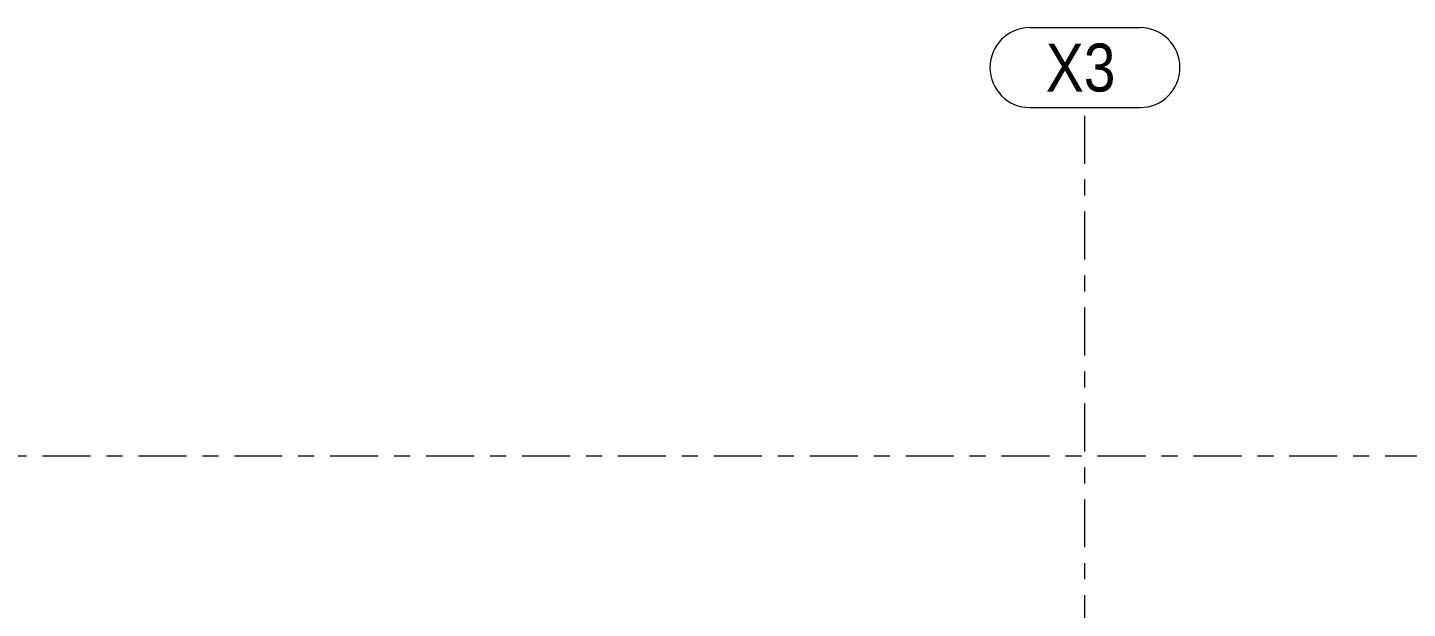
# Model space of a CAD drawing. Header units: millimetres. Extents: x -94 to 729, y -75 to 499.
# Drawn here: x 316.9 to 403.2, y 270.1 to 306.5 of the extents above; entities that cross this region are included whole.
import ezdxf

# ---------------------------------------------------------------- set-up
doc = ezdxf.new("R2010")
doc.units = ezdxf.units.MM
doc.linetypes.add('XKITLINE00', pattern=[0])
doc.linetypes.add('XKITLINE03', pattern=[6, 3, -1, 1, -1])
doc.layers.add('S-grid', color=1, linetype='Continuous', lineweight=0)
doc.styles.add('ARIAL', font='ARIAL.TTF')

# ---------------------------------------------------------------- blocks, each defined once
blk = doc.blocks.new('*A1137')
at = {"layer": 'S-grid', "color": 1, "linetype": 'XKITLINE03', "lineweight": 0}
blk.add_line((233.79, 279.675), (599.838, 279.675), dxfattribs=at)
blk = doc.blocks.new('*A1529')
at = {"layer": 'S-grid', "color": 1, "linetype": 'XKITLINE03', "lineweight": 0}
blk.add_line((383.003, 267.963), (383.003, 301.476), dxfattribs=at)
at = {"layer": 'S-grid', "color": 3, "style": 'ARIAL', "width": 0.85}
blk.add_text('X3', height=3, dxfattribs=at).set_placement((380.556, 302.476))
blk = doc.blocks.new('*A1664')
at = {"layer": 'S-grid', "color": 1, "linetype": 'XKITLINE00', "lineweight": 0}
for p, q in [((379.556, 306.476), (386.45, 306.476)), ((379.556, 301.476), (386.45, 301.476))]:
    blk.add_line(p, q, dxfattribs=at)
for centre, start, end in [((379.556, 303.976), 90, 270), ((386.45, 303.976), 270, 90)]:
    blk.add_arc(centre, 2.5, start, end, dxfattribs=at)

msp = doc.modelspace()

# ---------------------------------------------------------------- block references
at = {"lineweight": 0}
for name in ['*A1664', '*A1529', '*A1137']:
    msp.add_blockref(name, (0, 0), dxfattribs=at)

doc.saveas('drawing.dxf')
